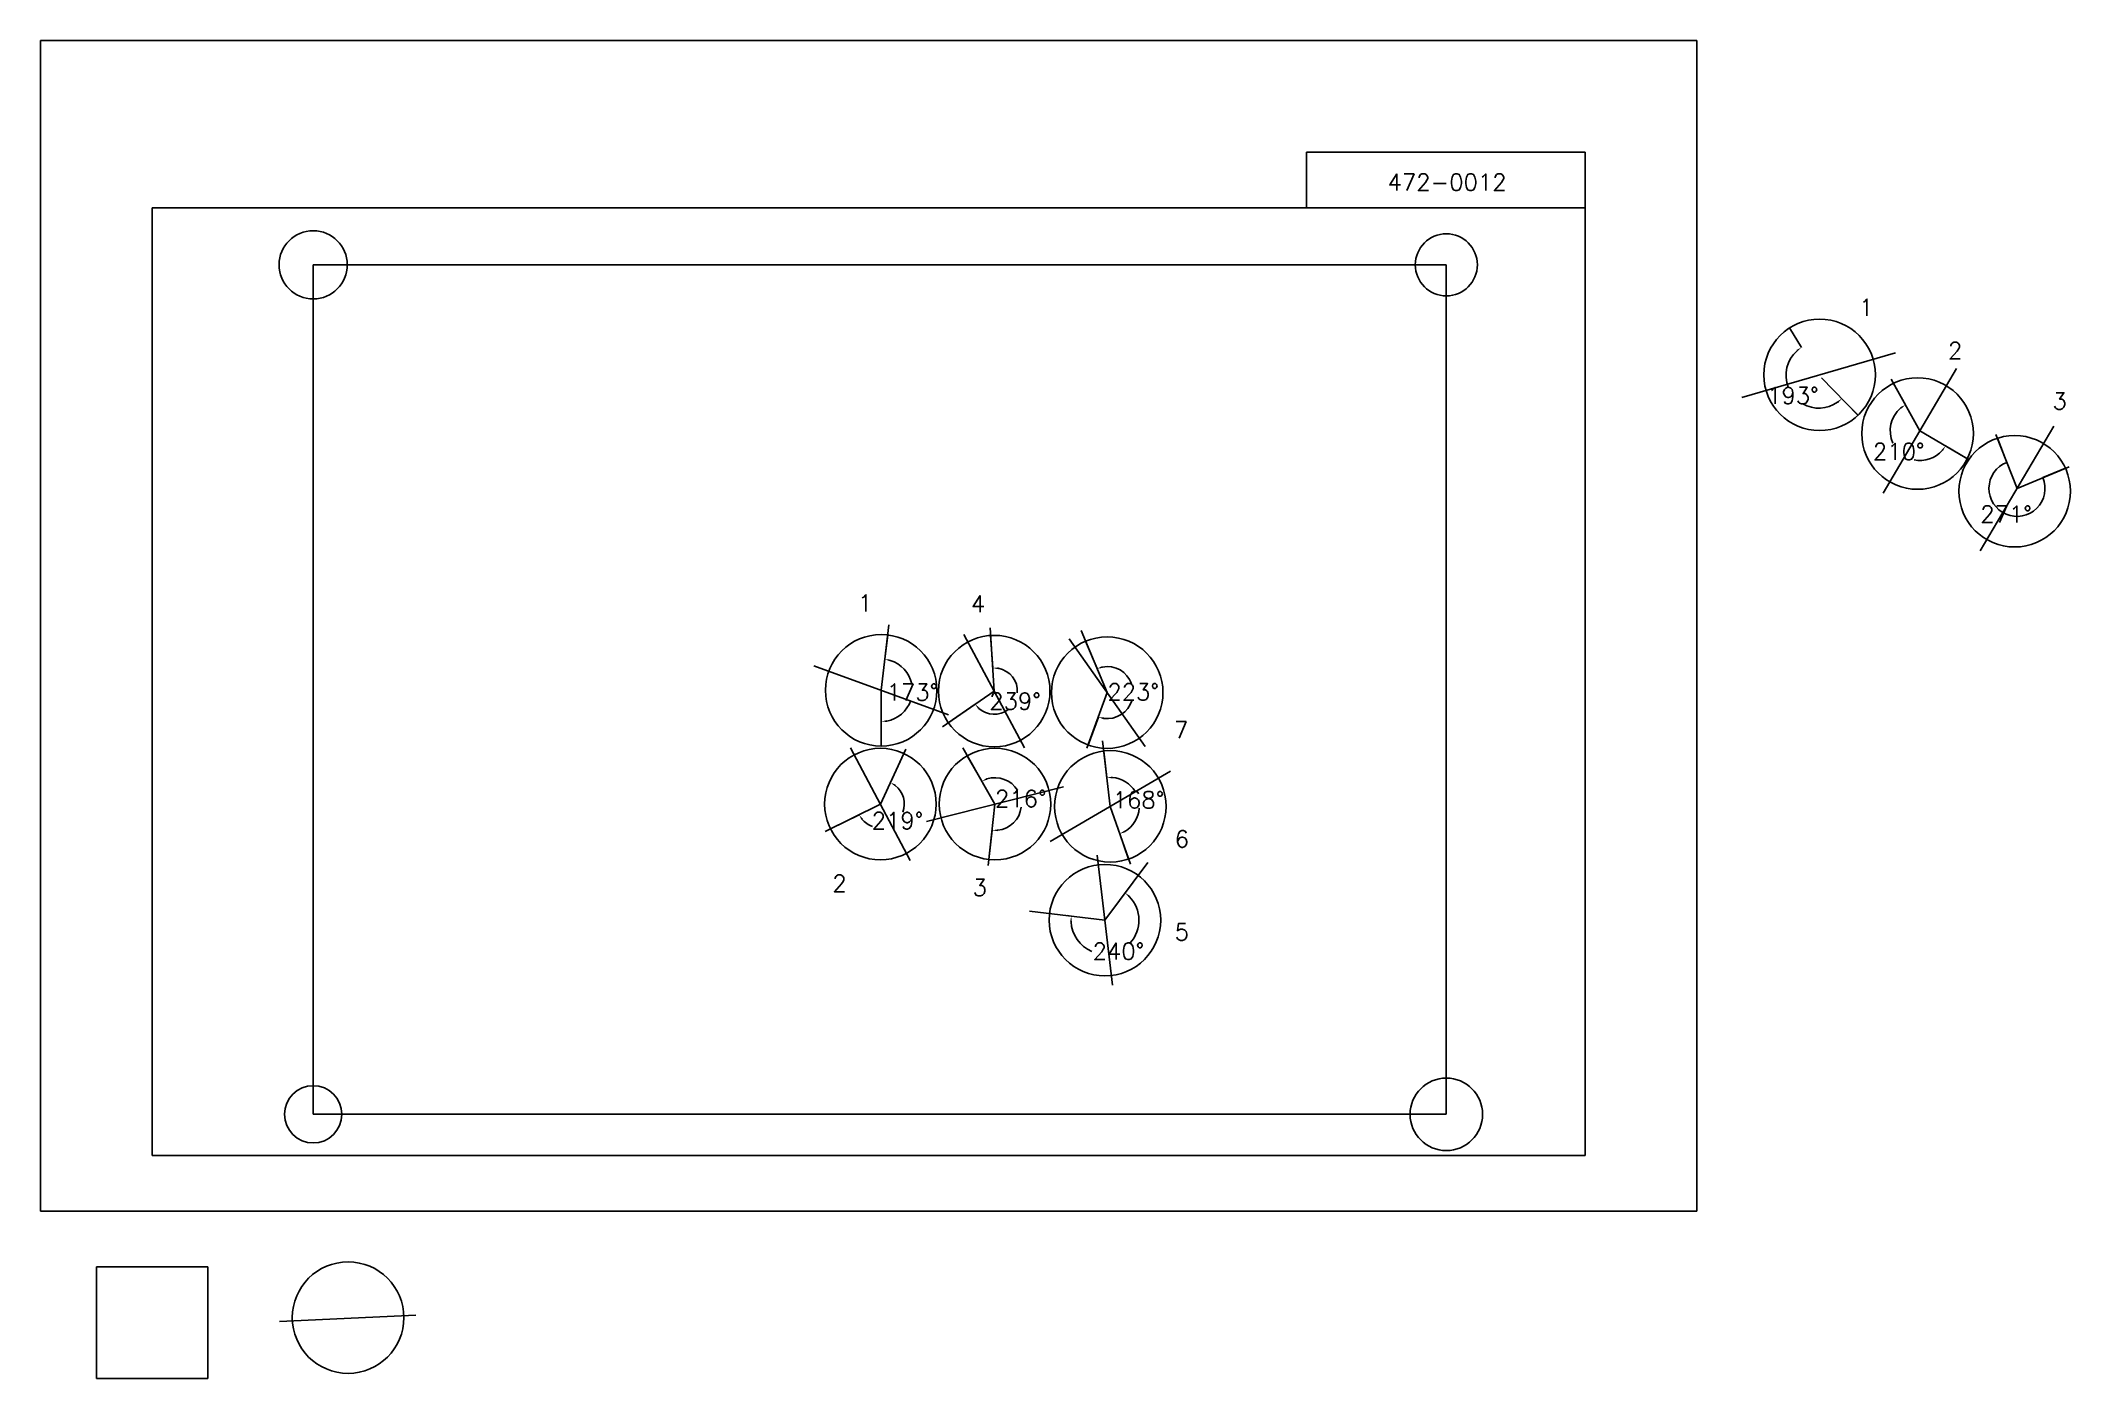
# Model space of a CAD drawing. Extents: x 0 to 1819984, y -150000 to 1050000.
import ezdxf

# ---------------------------------------------------------------- set-up
doc = ezdxf.new("R2010")
doc.units = 0
doc.header["$MEASUREMENT"] = 0
doc.layers.get('0').update_dxf_attribs({"linetype": 'CONTINUOUS'})
doc.layers.get('Defpoints').update_dxf_attribs({"linetype": 'CONTINUOUS'})
for name, color, linetype in [('_0-0_', 7, 'CONTINUOUS'), ('_0-1_V-nasSTD', 7, 'CONTINUOUS'), ('_0-2_番号', 7, 'CONTINUOUS'), ('ADD_LINE', 7, 'CONTINUOUS'), ('文字', 7, 'CONTINUOUS')]:
    doc.layers.add(name, color=color, linetype=linetype)
doc.layers.add('位置合わせ用', color=7, linetype='CONTINUOUS', plot=False)
doc.styles.get("Standard").update_dxf_attribs({"font": 'txt', "height": 15000, "bigfont": 'bigfont.shx'})
doc.dimstyles.get("Standard").update_dxf_attribs({"dimtxt": 0.18, "dimasz": 0.18, "dimexe": 0.18, "dimexo": 0.0625, "dimgap": 0.09, "dimtad": 0, "dimtih": 1, "dimtoh": 1, "dimdec": 4, "dimzin": 0, "dimdsep": 46, "dimtxsty": 'Standard', "dimcen": 0.09, "dimadec": 0, "dimazin": 0, "dimtfac": 1, "dimtdec": 4, "dimtofl": 0, "dimtmove": 0, "dimatfit": 3, "dimfxl": 1, "dimtolj": 1, "dimtzin": 0, "dimarcsym": 0})
picture_1 = doc.add_image_def('image1.jpg', size_in_pixel=(800, 600))

# ---------------------------------------------------------------- blocks, each defined once
blk = doc.blocks.new('-000-CCURVE_ORG002')
at = {"layer": '_0-0_', "color": 5, "linetype": 'Continuous'}
for p, q in [((30, -10), (10, -10)), ((10, -10), (10, -30)), ((30, -30), (30, -10)), ((10, -30), (30, -30))]:
    blk.add_line(p, q, dxfattribs=at)
blk = doc.blocks.new('-008-$$ATRU$$11$$背景色$$色$$0_0_0')
at = {"layer": '_0-2_番号'}
blk.add_blockref('-000-CCURVE_ORG002', (0, 0), dxfattribs=at)
blk = doc.blocks.new('*D27')
at = {"color": 0, "linetype": 'Continuous', "lineweight": -2}
for p, q in [((1568104, 792245), (1578880, 774840)), ((1629640, 714000), (1615070, 728792))]:
    blk.add_line(p, q, dxfattribs=at)
for start, end in [(131.496881, 201.309321), (240.743794, 304.832348)]:
    blk.add_arc((1594392, 749786), 29468, start, end, dxfattribs=at)
at = {"color": 0}
for points in [[(1575365, 771189), (1574370, 772526), (1578880, 774841)], [(1611756, 724957), (1610691, 726240), (1615070, 728792)]]:
    blk.add_solid(points, dxfattribs=at)
at = {"layer": 'Defpoints', "color": 0}
for p in [(1568104, 792245), (1565088, 746690), (1594392, 749786), (1629640, 714000)]:
    blk.add_point(p, dxfattribs=at)
at = {"color": 0, "linetype": 'Continuous', "insert": (1571223, 731578), "char_height": 15000, "attachment_point": 5}
blk.add_mtext('\\A1;193%%d', dxfattribs=at)
blk = doc.blocks.new('*D28')
at = {"color": 0, "linetype": 'Continuous', "lineweight": -2}
for p, q in [((1661270, 742552), (1672046, 723311)), ((1727583, 674939), (1708054, 686470))]:
    blk.add_line(p, q, dxfattribs=at)
for start, end in [(130.005432, 204.698825), (258.553097, 318.68482)]:
    blk.add_arc((1685082, 700035), 26678, start, end, dxfattribs=at)
at = {"color": 0}
for points in [[(1668405, 719784), (1667458, 721156), (1672046, 723311)], [(1705795, 681933), (1704445, 682911), (1708054, 686470)]]:
    blk.add_solid(points, dxfattribs=at)
at = {"layer": 'Defpoints', "color": 0}
for p in [(1661270, 742552), (1658755, 695717), (1685082, 700035), (1727583, 674939)]:
    blk.add_point(p, dxfattribs=at)
at = {"color": 0, "linetype": 'Continuous', "insert": (1666003, 681387), "char_height": 15000, "attachment_point": 5}
blk.add_mtext('\\A1;210%%d', dxfattribs=at)
blk = doc.blocks.new('*D31')
at = {"layer": 'ADD_LINE', "color": 0, "linetype": 'Continuous', "lineweight": -2}
for p, q in [((1754468, 693292), (1762933, 671691)), ((1815520, 666412), (1795295, 657972))]:
    blk.add_line(p, q, dxfattribs=at)
blk.add_arc((1772102, 648293), 25131, 111.399612, 22.651687, dxfattribs=at)
at = {"layer": 'ADD_LINE', "color": 0}
for points in [[(1762933, 671691), (1762933, 671692), (1762933, 671692)], [(1795295, 657972), (1795295, 657972), (1795295, 657972)]]:
    blk.add_solid(points, dxfattribs=at)
at = {"layer": 'Defpoints', "color": 0}
for p in [(1754468, 693293), (1815520, 666412), (1772102, 648293), (1781612, 625030)]:
    blk.add_point(p, dxfattribs=at)
at = {"layer": 'ADD_LINE', "color": 0, "linetype": 'Continuous', "insert": (1762293, 625154), "char_height": 15000, "attachment_point": 5}
blk.add_mtext('\\A1;271%%d', dxfattribs=at)
blk = doc.blocks.new('*D112')
at = {"color": 0, "linetype": 'Continuous', "lineweight": -2}
for p, q in [((759592, 516855), (756995, 495017)), ((753688, 417205), (753688, 439197))]:
    blk.add_line(p, q, dxfattribs=at)
for start, end in [(12.04217, 72.976298), (280.241921, 340.917644)]:
    blk.add_arc((753688, 467205), 28008, start, end, dxfattribs=at)
at = {"color": 0}
for points in [[(762060, 494802), (761716, 493171), (756995, 495018)], [(758594, 440473), (758742, 438813), (753688, 439197)]]:
    blk.add_solid(points, dxfattribs=at)
at = {"layer": 'Defpoints', "color": 0}
for p in [(759592, 516855), (753688, 467205), (777373, 452255), (753688, 417205)]:
    blk.add_point(p, dxfattribs=at)
at = {"color": 0, "linetype": 'Continuous', "insert": (781647, 465548), "char_height": 15000, "attachment_point": 5}
blk.add_mtext('\\A1;173%%d', dxfattribs=at)
blk = doc.blocks.new('*D113')
at = {"color": 0, "linetype": 'Continuous', "lineweight": -2}
for p, q in [((851834, 516413), (853706, 487227)), ((813856, 438154), (837941, 454743))]:
    blk.add_line(p, q, dxfattribs=at)
for start, end in [(355.685991, 79.831817), (228.394769, 307.06392)]:
    blk.add_arc((855034, 466516), 20755, start, end, dxfattribs=at)
at = {"color": 0}
for points in [[(858745, 487776), (858650, 486112), (853706, 487228)], [(841877, 451548), (840628, 450445), (837941, 454743)]]:
    blk.add_solid(points, dxfattribs=at)
at = {"layer": 'Defpoints', "color": 0}
for p in [(851834, 516413), (855034, 466516), (813856, 438153), (863562, 447594)]:
    blk.add_point(p, dxfattribs=at)
at = {"color": 0, "linetype": 'Continuous', "insert": (873706, 457454), "char_height": 15000, "attachment_point": 5}
blk.add_mtext('\\A1;239%%d', dxfattribs=at)
blk = doc.blocks.new('*D114')
at = {"color": 0, "linetype": 'Continuous', "lineweight": -2}
for p, q in [((936951, 511208), (947311, 486640)), ((939309, 418141), (948412, 443202))]:
    blk.add_line(p, q, dxfattribs=at)
for start, end in [(20.286683, 100.565317), (262.337833, 342.779277)]:
    blk.add_arc((956379, 465137), 23337, start, end, dxfattribs=at)
at = {"color": 0}
for points in [[(951860, 488876), (952340, 487280), (947311, 486640)], [(953466, 442818), (953069, 441199), (948412, 443202)]]:
    blk.add_solid(points, dxfattribs=at)
at = {"layer": 'Defpoints', "color": 0}
for p in [(936951, 511208), (974620, 479693), (956379, 465137), (939309, 418141)]:
    blk.add_point(p, dxfattribs=at)
at = {"color": 0, "linetype": 'Continuous', "insert": (979708, 465728), "char_height": 15000, "attachment_point": 5}
blk.add_mtext('\\A1;223%%d', dxfattribs=at)
blk = doc.blocks.new('*D115')
at = {"color": 0, "linetype": 'Continuous', "lineweight": -2}
for p, q in [((774133, 410483), (762025, 384522)), ((708244, 342876), (733885, 355649))]:
    blk.add_line(p, q, dxfattribs=at)
for start, end in [(339.713228, 51.548079), (219.925956, 250.272405)]:
    blk.add_arc((752998, 365170), 21354, start, end, dxfattribs=at)
at = {"color": 0}
for points in [[(766716, 382601), (765839, 381184), (762025, 384522)], [(737320, 351922), (735926, 351009), (733885, 355649)]]:
    blk.add_solid(points, dxfattribs=at)
at = {"layer": 'Defpoints', "color": 0}
for p in [(774133, 410484), (752998, 365170), (774152, 362256), (708244, 342876)]:
    blk.add_point(p, dxfattribs=at)
at = {"color": 0, "linetype": 'Continuous', "insert": (768291, 350266), "char_height": 15000, "attachment_point": 5}
blk.add_mtext('\\A1;219%%d', dxfattribs=at)
blk = doc.blocks.new('*D116')
at = {"color": 0, "linetype": 'Continuous', "lineweight": -2}
for p, q in [((830852, 408546), (843948, 385707)), ((850330, 315462), (853169, 341635))]:
    blk.add_line(p, q, dxfattribs=at)
for start, end in [(31.441136, 107.705006), (275.931435, 353.568939)]:
    blk.add_arc((855723, 365170), 23673, start, end, dxfattribs=at)
at = {"color": 0}
for points in [[(848188, 388485), (848859, 386959), (843948, 385707)], [(858171, 342457), (858167, 340790), (853169, 341635)]]:
    blk.add_solid(points, dxfattribs=at)
at = {"layer": 'Defpoints', "color": 0}
for p in [(830852, 408546), (855723, 365170), (877318, 355471), (850330, 315462)]:
    blk.add_point(p, dxfattribs=at)
at = {"color": 0, "linetype": 'Continuous', "insert": (878895, 370018), "char_height": 15000, "attachment_point": 5}
blk.add_mtext('\\A1;216%%d', dxfattribs=at)
blk = doc.blocks.new('*D117')
at = {"color": 0, "linetype": 'Continuous', "lineweight": -2}
for p, q in [((953211, 412750), (956057, 388902)), ((975529, 315865), (967655, 338555))]:
    blk.add_line(p, q, dxfattribs=at)
for start, end in [(30.87291, 85.763823), (300.180742, 356.320448)]:
    blk.add_arc((959136, 363102), 25983, start, end, dxfattribs=at)
at = {"color": 0}
for points in [[(961037, 389847), (961074, 388181), (956057, 388902)], [(971851, 341399), (972547, 339884), (967655, 338555)]]:
    blk.add_solid(points, dxfattribs=at)
at = {"layer": 'Defpoints', "color": 0}
for p in [(953211, 412750), (959136, 363102), (984237, 356389), (975529, 315865)]:
    blk.add_point(p, dxfattribs=at)
at = {"color": 0, "linetype": 'Continuous', "insert": (984456, 368935), "char_height": 15000, "attachment_point": 5}
blk.add_mtext('\\A1;168%%d', dxfattribs=at)
blk = doc.blocks.new('*D118')
at = {"color": 0, "linetype": 'Continuous', "lineweight": -2}
for p, q in [((984074, 301244), (972432, 285529)), ((920559, 265095), (924082, 264675))]:
    blk.add_line(p, q, dxfattribs=at)
for start, end in [(317.788887, 44.047711), (182.615232, 247.41221)]:
    blk.add_arc((954310, 261067), 30443, start, end, dxfattribs=at)
at = {"color": 0}
for points in [[(976741, 282859), (975642, 281606), (972432, 285529)], [(924732, 259647), (923066, 259708), (924082, 264675)]]:
    blk.add_solid(points, dxfattribs=at)
at = {"layer": 'Defpoints', "color": 0}
for p in [(984074, 301244), (920559, 265095), (954310, 261067), (981526, 247425)]:
    blk.add_point(p, dxfattribs=at)
at = {"color": 0, "linetype": 'Continuous', "insert": (966367, 233113), "char_height": 15000, "attachment_point": 5}
blk.add_mtext('\\A1;240%%d', dxfattribs=at)

msp = doc.modelspace()

# ---------------------------------------------------------------- linework, layer by layer
at = {"layer": '_0-1_V-nasSTD', "color": 7, "linetype": 'Continuous'}
for p, q in [((1485000, 1050000), (0, 1050000)), ((0, 1050000), (0, 0)), ((1485000, 1050000), (0, 1050000)), ((0, 1050000), (0, 0)), ((1485000, 0), (1485000, 1050000)), ((1485000, 0), (1485000, 1050000)), ((1135000, 950000), (1135000, 900000)), ((1135000, 950000), (1385000, 950000)), ((1385000, 950000), (1385000, 900000)), ((1385000, 900000), (100000, 900000)), ((100000, 900000), (100000, 50000)), ((1385000, 50000), (1385000, 900000)), ((100000, 50000), (1385000, 50000)), ((0, 0), (1485000, 0)), ((0, 0), (1485000, 0))]:
    msp.add_line(p, q, dxfattribs=at)
at = {"layer": 'ADD_LINE', "color": 1, "linetype": 'Continuous'}
for p, q in [((1525489.26411, 729736.80972), (1663294.76411, 769835.80972)), ((1652183.75, 644122.25), (1717980.25, 755947.75)), ((1739204, 592380), (1805000.5, 704205.5)), ((827753.61354, 517345.5), (882313.38646, 415685.5)), ((922316, 513496), (990442, 416778)), ((693327.5, 489090), (814048.5, 445320)), ((726171.75, 415647), (779825.25, 314693)), ((905306, 331553.75), (1012967, 394650.25)), ((794303.5, 349638.75), (917142.5, 380701.25)), ((961149.75, 202824.25), (947471.25, 319309.75)), ((214262.32302, -98799.56876), (336470.78129, -93322.43898))]:
    msp.add_line(p, q, dxfattribs=at)
at = {"layer": 'ADD_LINE', "color": 5, "linetype": 'Continuous'}
for p, q in [((1596753.25, 747633.75), (1629814.8632, 713821.27417)), ((1685082, 700035), (1659184.32722, 746275.9796)), ((1685082, 700035), (1729204.75, 673981.25)), ((1772102.25, 648292.75), (1753088.25, 696812.75)), ((1772102.25, 648292.75), (1818728.75, 667751.25)), ((753688, 467205), (760682, 526017.5)), ((855033.5, 466515.5), (851399.5, 523193.5)), ((956379, 465137), (932939, 520722.5)), ((753688, 467205), (753688, 417205)), ((855033.5, 466515.5), (808688, 434594)), ((956379, 465137), (938234, 415180)), ((959136.5, 363102), (952110.5, 421966)), ((752998.5, 365170), (775900, 414271)), ((855723, 365170), (826800.5, 415612.5)), ((752998.5, 365170), (703608.5, 340567.5)), ((855723, 365170), (849744.5, 310069.5)), ((959136.5, 363102), (977172.5, 311128.5)), ((954310.5, 261067), (992704, 312893.5)), ((954310.5, 261067), (886808, 269123))]:
    msp.add_line(p, q, dxfattribs=at)
at = {"layer": 'ADD_LINE', "color": 5, "linetype": 'ByBlock'}
for centre in [(1595122.531, 750173.16957), (1682964.15392, 697503.40947), (1769984.40392, 645761.15947), (753688, 467205), (855033.5, 466515.5), (956379, 465137), (752998.5, 365170), (855723, 365170), (959136.5, 363102), (954310.5, 261067), (275704.61091, -95468.83904)]:
    msp.add_circle(centre, 50000, dxfattribs=at)
at = {"layer": '位置合わせ用', "color": 5, "linetype": 'Continuous'}
for centre, radius in [((244424.4, 848880.595), 30579.2687), ((1260424.4, 848880.595), 27848.33235), ((244424.4, 86880.595), 25672.78835), ((1260424.4, 86880.595), 32483.49996)]:
    msp.add_circle(centre, radius, dxfattribs=at)

# ---------------------------------------------------------------- block references
at = {"layer": '_0-0_', "xscale": 5000, "yscale": 5000, "zscale": 5000}
msp.add_blockref('-008-$$ATRU$$11$$背景色$$色$$0_0_0', (0, 0), dxfattribs=at)

# ---------------------------------------------------------------- texts
at = {"layer": '文字', "linetype": 'Continuous'}
msp.add_text('472-0012', height=15000, dxfattribs=at).set_placement((1207698.06436, 915464.91089))
at = {"layer": '文字', "color": 5, "linetype": 'Continuous'}
for s, p in [('1', (1630487.25, 803200.25)), ('2', (1710202.25, 764419.75)), ('3', (1803921.25, 719176.25)), ('1', (732881.5, 537980)), ('4', (834227, 537291)), ('7', (1016235.5, 424225)), ('6', (1016925, 326326.5)), ('2', (709850.62871, 286584.64356)), ('3', (835606, 282892.5)), ('5', (1016925, 242906))]:
    msp.add_text(s, height=15000, dxfattribs=at).set_placement(p)

# ---------------------------------------------------------------- dimensions: what is measured, and where the dimension line sits
at = {"color": 5, "linetype": 'Continuous'}
for base, center, p1, p2, picture, middle in [((1565087.53393, 746690.32692), (1594392.01411, 749786.30972), (1568104.28301, 792244.70716), (1629640.37756, 713999.72255), '*D27', (1571223.47133, 731577.62241)), ((1658755.37189, 695717.29916), (1685082, 700035), (1661270.03834, 742551.88724), (1727582.99975, 674938.86655), '*D28', (1666003.1859, 681387.40657)), ((777372.78991, 452254.88714), (753688, 467205), (759592.41125, 516855.15537), (753688, 417205), '*D112', (781647.44747, 465548.36358)), ((863561.60009, 447593.98651), (855033.5, 466515.5), (851834.23981, 516413.04237), (813855.87861, 438153.49201), '*D113', (873705.53737, 457454.19852)), ((974619.84919, 479692.9106), (956379, 465137), (936951.10449, 511208.21527), (939309.44726, 418140.93241), '*D114', (979708.24417, 465728.16751)), ((774152.28193, 362255.85735), (752998.5, 365170), (774133.45156, 410483.50596), (708243.66311, 342876.40059), '*D115', (768290.72321, 350266.22107)), ((877318.4727, 355471.24971), (855723, 365170), (830852.41376, 408545.72985), (850329.56766, 315461.74226), '*D116', (878894.58538, 370018.48733)), ((984237.19424, 356389.20254), (959136.5, 363102), (953210.56941, 412749.59155), (975528.6862, 315865.40157), '*D117', (984456.1984, 368934.613)), ((981525.8434, 247425.02081), (954310.5, 261067), (920559.25, 265095), (984073.62946, 301243.56189), '*D118', (966367.46283, 233113.32117))]:
    dim = msp.add_angular_dim_3p(base=base, center=center, p1=p1, p2=p2, dimstyle='Standard', override={"dimasz": 5000, "dimtmove": 2}, dxfattribs=at)
    dim.commit()
    dim.dimension.update_dxf_attribs({"geometry": picture, "text_midpoint": middle})
at = {"layer": 'ADD_LINE', "color": 5, "linetype": 'Continuous'}
dim = msp.add_angular_dim_3p(base=(1781611.89489, 625030.08669), center=(1772102.25, 648292.75), p1=(1754467.74397, 693292.55187), p2=(1815520.42476, 666412.32907), dimstyle='Standard', override={"dimtmove": 2}, dxfattribs=at)
dim.commit()
dim.dimension.update_dxf_attribs({"geometry": '*D31', "text_midpoint": (1762292.86514, 625154.49351)})

# ---------------------------------------------------------------- pictures from other files: only their frames are drawn
image = msp.add_image(picture_1, insert=(244424.4, 86880.595), size_in_units=(1016000, 762000), dxfattribs=at)
image.dxf.flags = 7

doc.saveas('drawing.dxf')
